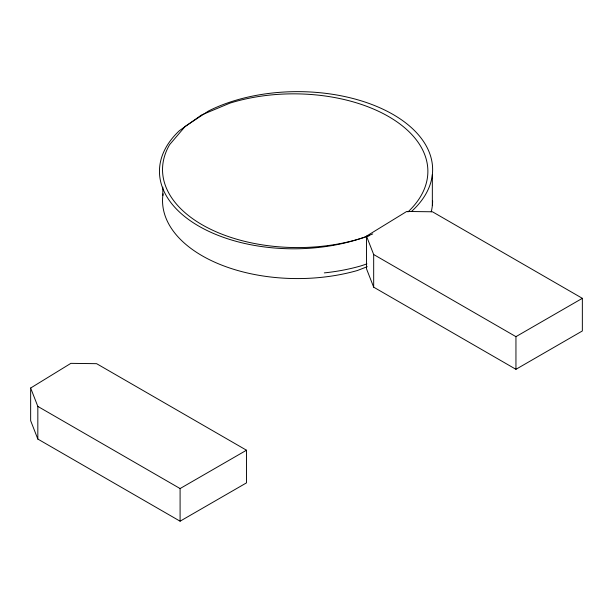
<?xml version="1.0" encoding="UTF-8"?>
<svg xmlns="http://www.w3.org/2000/svg" width="613" height="613" viewBox="0 0 613 613"><rect width="100%" height="100%" fill="white"/><g stroke="black" fill="none" stroke-linecap="round" stroke-linejoin="round"><path stroke-width="0.92" d="M30.65 388.029L70.87 363.356L96.609 363.678L246.503 450.218L246.503 482.86L180.092 521.196L37.83 439.061L30.65 420.671L30.65 388.029L37.83 406.411L37.83 439.061M366.497 236.135L406.718 211.47L432.456 211.784L582.35 298.324L582.35 330.966L515.947 369.31L373.677 287.168L366.497 268.785L366.497 236.135L373.677 254.525L373.677 287.168M37.83 406.411L180.092 488.553L246.503 450.218M373.677 254.525L515.947 336.66L582.35 298.324M367.248 266.701L357.44 270.494A135.044 77.966 0 0 1 221.408 264.992A135.044 77.966 0 0 1 163.05 193.838M515.947 336.66L515.947 369.31M432.341 174.621L432.341 205.623M180.092 488.553L180.092 521.196M162.82 187.134L162.82 195.593M432.625 201.01A135.044 77.966 0 0 1 431.23 211.784M411.415 211.554A135.044 77.966 0 0 0 385.493 110.424A135.044 77.966 0 0 0 208.435 111.045L185.218 126.362L169.655 144.622A135.044 77.966 0 0 0 213.998 230.848A135.044 77.966 0 0 0 369.562 235.576M407.936 211.952A134.209 77.483 0 0 0 391.224 118.11A134.209 77.483 0 0 0 229.898 103.145L201.508 114.991L179.402 130.684A134.209 77.483 0 0 0 202.543 228.205A134.209 77.483 0 0 0 372.742 233.928M324.323 272.885A135.044 77.966 0 0 0 360.482 266.019A134.209 77.483 0 0 0 366.903 263.881"/></g></svg>
